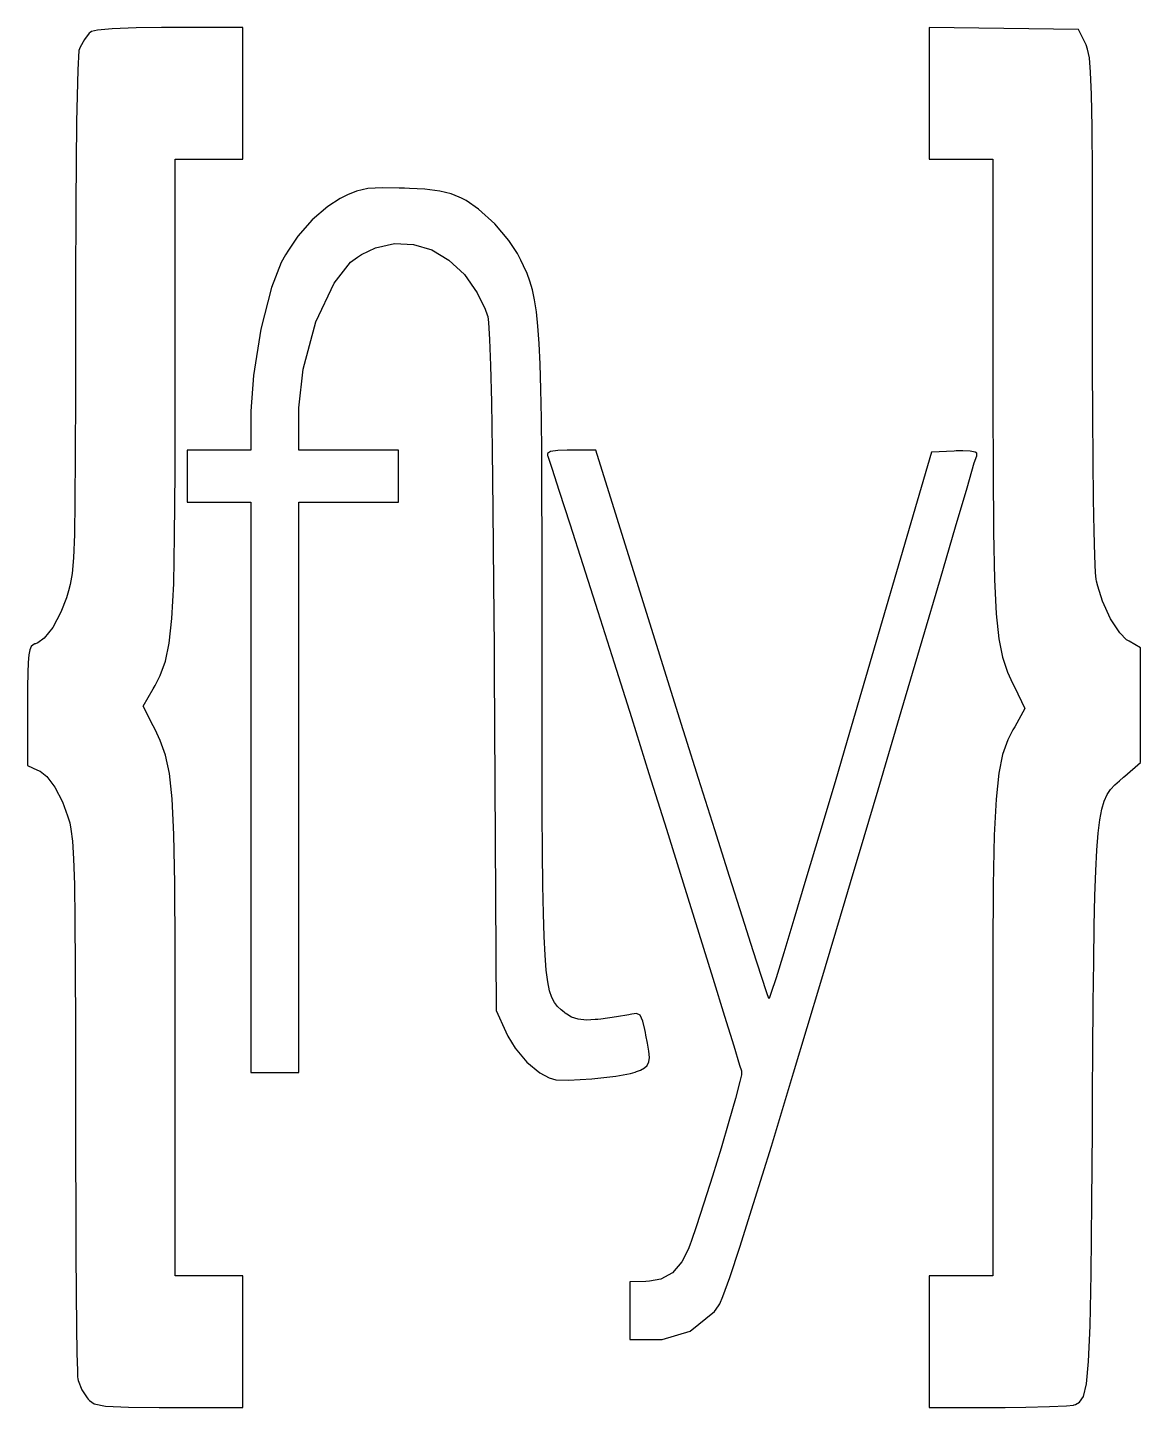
# Model space of a CAD drawing. Extents: x 0 to 3.88, y 0 to 4.81.
import ezdxf

# ---------------------------------------------------------------- set-up
doc = ezdxf.new("R2010")
doc.units = 0
doc.layers.get('0').update_dxf_attribs({"linetype": 'CONTINUOUS'})

msp = doc.modelspace()

# ---------------------------------------------------------------- linework, layer by layer
at = {"color": 0}
for points in [[(0.218, 4.7889), (0.2149, 4.7865), (0.1978, 4.7646), (0.1826, 4.7371), (0.1806, 4.7319), (0.1784, 4.7254), (0.1749, 4.6581), (0.1705, 4.4776), (0.1676, 4.1927), (0.1667, 3.9024), (0.1667, 3.8056), (0.1667, 3.7367), (0.1665, 3.5298), (0.166, 3.3164), (0.1649, 3.1562), (0.1628, 3.0402), (0.1596, 2.9592), (0.1549, 2.9042), (0.1485, 2.8662), (0.1426, 2.8435), (0.1403, 2.8361), (0.1351, 2.8193), (0.1158, 2.7699), (0.0877, 2.7167), (0.0576, 2.6791), (0.0359, 2.6624), (0.0278, 2.6597), (0.0255, 2.659), (0.019, 2.656), (0.0123, 2.6497), (0.0074, 2.6388), (0.004, 2.6212), (0.0018, 2.5949), (0.0006, 2.5578), (0.0001, 2.5079), (0, 2.4592), (0, 2.443), (0, 2.2361), (0.0347, 2.2195), (0.0434, 2.2157), (0.0665, 2.1974), (0.0953, 2.1604), (0.1212, 2.1089), (0.1394, 2.0598), (0.1444, 2.0431), (0.1465, 2.036), (0.1509, 2.0141), (0.1561, 1.9722), (0.16, 1.9104), (0.1628, 1.8216), (0.1647, 1.6986), (0.1659, 1.5345), (0.1665, 1.322), (0.1667, 1.1212), (0.1667, 1.0541), (0.1667, 1.0082), (0.1668, 0.8702), (0.1674, 0.6969), (0.1682, 0.5382), (0.1693, 0.3979), (0.1705, 0.2801), (0.1719, 0.1885), (0.1734, 0.1272), (0.1739, 0.1059), (0.175, 0.1), (0.1761, 0.0941), (0.1889, 0.0615), (0.2072, 0.033), (0.2111, 0.0292), (0.2154, 0.0244), (0.2319, 0.0129), (0.2713, 0.0042), (0.3511, 0.0007), (0.4576, 0), (0.4931, 0), (0.75, 0), (0.75, 0.4583), (0.5139, 0.4583), (0.5139, 1.2958), (0.5139, 1.3708), (0.5136, 1.5954), (0.5123, 1.8248), (0.5091, 1.9956), (0.5033, 2.1191), (0.494, 2.2072), (0.4805, 2.2713), (0.4619, 2.3229), (0.4438, 2.3611), (0.4375, 2.3736), (0.4028, 2.4417), (0.4375, 2.5028), (0.4438, 2.5143), (0.4615, 2.5495), (0.4799, 2.5988), (0.4934, 2.6614), (0.5028, 2.7478), (0.5087, 2.8688), (0.5121, 3.035), (0.5136, 3.2572), (0.5139, 3.4737), (0.5139, 3.5459), (0.5139, 4.3472), (0.75, 4.3472), (0.75, 4.8056), (0.4958, 4.8056), (0.4664, 4.8056), (0.378, 4.8045), (0.2949, 4.8014), (0.2429, 4.7962), (0.2222, 4.7917), (0.218, 4.7889)], [(3.1389, 4.5764), (3.1389, 4.3472), (3.3611, 4.3472), (3.3611, 3.5528), (3.3612, 3.4815), (3.3618, 3.2675), (3.3634, 3.048), (3.3668, 2.8837), (3.3726, 2.7636), (3.3816, 2.6769), (3.3947, 2.613), (3.4126, 2.5608), (3.4299, 2.5223), (3.4361, 2.5097), (3.4722, 2.4347), (3.4375, 2.3708), (3.4311, 2.3595), (3.4135, 2.3245), (3.3951, 2.2742), (3.3816, 2.2093), (3.3722, 2.1189), (3.3662, 1.9925), (3.3628, 1.8191), (3.3614, 1.5882), (3.3611, 1.3637), (3.3611, 1.2889), (3.3611, 0.4583), (3.1389, 0.4583), (3.1389, 0), (3.3805, 0), (3.4045, 0), (3.4765, 0.0008), (3.5583, 0.0027), (3.6172, 0.0053), (3.6416, 0.0073), (3.6444, 0.0084), (3.6492, 0.0102), (3.6628, 0.0178), (3.6769, 0.0385), (3.6872, 0.0819), (3.6946, 0.1598), (3.6997, 0.2837), (3.7032, 0.4654), (3.7058, 0.7165), (3.7077, 0.9656), (3.7083, 1.0486), (3.7087, 1.0967), (3.7098, 1.2409), (3.7111, 1.4085), (3.7126, 1.5533), (3.7144, 1.6771), (3.7166, 1.7818), (3.7193, 1.8693), (3.723, 1.9413), (3.7276, 1.9997), (3.7334, 2.0463), (3.7404, 2.0831), (3.749, 2.1118), (3.7593, 2.1342), (3.7714, 2.1522), (3.7856, 2.1678), (3.802, 2.1827), (3.8161, 2.1947), (3.8209, 2.1986), (3.875, 2.2458), (3.875, 2.6458), (3.8361, 2.6681), (3.8267, 2.6732), (3.8033, 2.6975), (3.7713, 2.7464), (3.7433, 2.8085), (3.7264, 2.8602), (3.7222, 2.8778), (3.7206, 2.8849), (3.7192, 2.9068), (3.7165, 2.9656), (3.7141, 3.0518), (3.7121, 3.1633), (3.7105, 3.2979), (3.7093, 3.4536), (3.7086, 3.6282), (3.7083, 3.7717), (3.7083, 3.8194), (3.7083, 3.8872), (3.7082, 4.0905), (3.7077, 4.3008), (3.7066, 4.4586), (3.7046, 4.5723), (3.7016, 4.6499), (3.6972, 4.6999), (3.6911, 4.7306), (3.6857, 4.7454), (3.6833, 4.75), (3.6597, 4.7986), (3.4, 4.8028), (3.1389, 4.8056), (3.1389, 4.5764)], [(1.1042, 4.218), (1.0889, 4.2106), (1.0458, 4.1827), (0.9909, 4.1358), (0.9412, 4.079), (0.908, 4.0309), (0.8986, 4.0139), (0.8835, 3.9872), (0.8498, 3.9003), (0.8116, 3.7557), (0.7867, 3.5938), (0.7778, 3.4693), (0.7778, 3.4278), (0.7778, 3.3333), (0.5556, 3.3333), (0.5556, 3.1528), (0.7778, 3.1528), (0.7778, 1.1667), (0.9444, 1.1667), (0.9444, 3.1528), (1.2917, 3.1528), (1.2917, 3.3333), (0.9444, 3.3333), (0.9444, 3.4361), (0.9444, 3.481), (0.9601, 3.6156), (1.0033, 3.7808), (1.068, 3.916), (1.1246, 3.9886), (1.1486, 4.0055), (1.1631, 4.0157), (1.212, 4.0387), (1.2777, 4.0534), (1.3436, 4.0506), (1.4076, 4.0311), (1.4674, 3.9959), (1.5208, 3.946), (1.5657, 3.8823), (1.5933, 3.8254), (1.6, 3.8056), (1.6022, 3.799), (1.6044, 3.7779), (1.6084, 3.7198), (1.6119, 3.6286), (1.6151, 3.5011), (1.6179, 3.3344), (1.6205, 3.1255), (1.6228, 2.8715), (1.6245, 2.645), (1.625, 2.5694), (1.6319, 1.3819), (1.6652, 1.3083), (1.672, 1.2935), (1.6979, 1.2513), (1.7387, 1.2019), (1.7834, 1.1648), (1.8161, 1.1473), (1.8278, 1.1444), (1.8396, 1.1413), (1.8833, 1.14), (1.9642, 1.1438), (2.0488, 1.1539), (2.0991, 1.163), (2.1153, 1.1681), (2.12, 1.1697), (2.1341, 1.1751), (2.1482, 1.1824), (2.1579, 1.1912), (2.1635, 1.203), (2.1653, 1.219), (2.1637, 1.2406), (2.1589, 1.269), (2.1533, 1.2964), (2.1514, 1.3056), (2.1491, 1.3156), (2.1418, 1.3454), (2.1328, 1.366), (2.1199, 1.372), (2.1038, 1.3695), (2.0986, 1.3681), (2.0938, 1.367), (2.0507, 1.3598), (1.9965, 1.3525), (1.9861, 1.3514), (1.9761, 1.3505), (1.9458, 1.3492), (1.9171, 1.3516), (1.8945, 1.3594), (1.8775, 1.3697), (1.8722, 1.3736), (1.8686, 1.3765), (1.858, 1.385), (1.8456, 1.3966), (1.8349, 1.4103), (1.8256, 1.4278), (1.8178, 1.4511), (1.8113, 1.4822), (1.806, 1.5227), (1.8017, 1.5747), (1.7984, 1.64), (1.7959, 1.7205), (1.7941, 1.818), (1.7929, 1.9346), (1.7921, 2.0719), (1.7918, 2.232), (1.7917, 2.4167), (1.7917, 2.575), (1.7917, 2.6278), (1.7917, 2.6803), (1.7916, 2.8377), (1.7914, 3.0225), (1.791, 3.1838), (1.7902, 3.3237), (1.789, 3.4439), (1.7872, 3.5464), (1.7847, 3.6329), (1.7814, 3.7054), (1.7772, 3.7657), (1.772, 3.8157), (1.7657, 3.8571), (1.7583, 3.892), (1.7494, 3.9222), (1.7391, 3.9494), (1.7273, 3.9757), (1.7173, 3.996), (1.7139, 4.0028), (1.7058, 4.019), (1.6757, 4.0646), (1.6265, 4.1226), (1.5703, 4.1727), (1.5266, 4.203), (1.5111, 4.2111), (1.5025, 4.2154), (1.4755, 4.2261), (1.4352, 4.2363), (1.3831, 4.2426), (1.3301, 4.2454), (1.3125, 4.2458), (1.2934, 4.2467), (1.236, 4.248), (1.1849, 4.245), (1.1455, 4.2355), (1.1143, 4.2228), (1.1042, 4.218)], [(1.8111, 3.3125), (1.8149, 3.3024), (1.8253, 3.2713), (1.8516, 3.1909), (1.8883, 3.0771), (1.9335, 2.9356), (1.9855, 2.7722), (2.0424, 2.5926), (2.1024, 2.4025), (2.1637, 2.2076), (2.2246, 2.0138), (2.2832, 1.8266), (2.3376, 1.6519), (2.3863, 1.4953), (2.4272, 1.3626), (2.4587, 1.2596), (2.4789, 1.1919), (2.4861, 1.1719), (2.4861, 1.1653), (2.4861, 1.1578), (2.4804, 1.1355), (2.4649, 1.0764), (2.4422, 0.9963), (2.4146, 0.9033), (2.3847, 0.8056), (2.3548, 0.7112), (2.3276, 0.6284), (2.3114, 0.5809), (2.3056, 0.5653), (2.2999, 0.5503), (2.2782, 0.5073), (2.2458, 0.4688), (2.2051, 0.4469), (2.1659, 0.4394), (2.1528, 0.4389), (2.0972, 0.4375), (2.0972, 0.2361), (2.1778, 0.2361), (2.2101, 0.2361), (2.3073, 0.2655), (2.3916, 0.3344), (2.4055, 0.3542), (2.4105, 0.3612), (2.4206, 0.3857), (2.4451, 0.4521), (2.4805, 0.5585), (2.5283, 0.7096), (2.5901, 0.9104), (2.6674, 1.1657), (2.7619, 1.4805), (2.8468, 1.7649), (2.875, 1.8597), (2.8965, 1.9326), (2.9613, 2.1512), (3.0419, 2.4236), (3.115, 2.671), (3.1788, 2.8874), (3.2316, 3.0667), (3.2715, 3.2029), (3.2967, 3.2901), (3.3056, 3.3142), (3.3056, 3.3222), (3.3056, 3.3234), (3.2992, 3.3269), (3.2821, 3.3301), (3.2569, 3.3314), (3.234, 3.3311), (3.2264, 3.3306), (3.1473, 3.3264), (2.8681, 2.3708), (2.8539, 2.3229), (2.8116, 2.1793), (2.7587, 2.0008), (2.7105, 1.8393), (2.6682, 1.6988), (2.633, 1.5831), (2.6061, 1.496), (2.5886, 1.4416), (2.5819, 1.4236), (2.5819, 1.4236), (2.5809, 1.4243), (2.5743, 1.4441), (2.5554, 1.5009), (2.5266, 1.59), (2.489, 1.7075), (2.444, 1.8494), (2.3926, 2.0117), (2.3364, 2.1906), (2.2913, 2.3342), (2.2764, 2.3819), (1.9792, 3.3333), (1.8903, 3.3333), (1.8793, 3.3333), (1.8464, 3.3325), (1.821, 3.3292), (1.8103, 3.3228), (1.8101, 3.3148), (1.8111, 3.3125)]]:
    msp.add_lwpolyline(points, close=True, dxfattribs=at)

doc.saveas('drawing.dxf')
